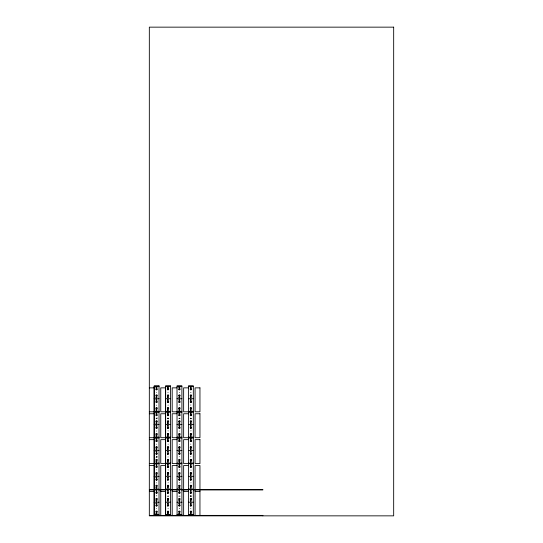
<?xml version="1.0" encoding="UTF-8"?>
<svg xmlns="http://www.w3.org/2000/svg" width="543" height="543" viewBox="0 0 543 543"><rect width="100%" height="100%" fill="white"/><g stroke="black" fill="none" stroke-linecap="round" stroke-linejoin="round"><path stroke-width="0.81" d="M156.465 418.273L156.554 418.348M168.194 405.119L168.018 405.193M168.065 418.415L168.065 418.062M168.201 430.945L168.018 430.823M168.194 444.16L168.106 444.201M168.201 469.987L168.106 469.905M168.194 482.741L168.106 482.781M179.631 418.286L179.4 418.158M168.194 508.615L168.045 508.689M190.702 392.365L190.919 392.487M190.702 405.071L190.824 404.969M191.048 418.334L190.756 418.11M190.702 444.113L190.803 444.201M190.702 456.819L190.858 456.704M190.729 495.956L190.729 495.773M191.027 495.922L191.068 495.861M190.702 508.567L190.824 508.465M156.425 392.277L156.493 392.284M167.896 392.338L168.106 392.284M156.689 431.006L156.547 431.067M168.608 418.402L168.174 418.829L167.488 418.544M179.557 392.426L179.543 392.528M156.472 456.88L156.676 456.663M156.465 495.834L156.737 495.773M156.465 508.54L156.493 508.486M168.608 496.024L168.174 496.451L167.488 496.166M179.333 469.96L179.482 469.871M190.993 470.048L191.021 470.116M190.993 482.754L190.932 482.87M167.889 418.11L167.963 418.158M179.326 404.942L179.482 404.956M156.689 444.174L156.642 444.222M179.984 418.544L178.925 418.544M191.414 418.544L190.729 418.829L190.294 418.402M190.783 430.884L191.021 430.816M179.326 456.69L179.346 456.758M179.984 496.166L178.925 496.166M179.326 508.438L179.57 508.54M191.414 496.166L190.729 496.451L190.294 496.024M179.536 431.033L179.482 431.067M168.106 456.907L168.018 457.002M156.615 405.193L156.493 405.159M156.628 482.87L156.642 482.802M179.455 482.876L179.346 482.754M159.024 386.1L154.212 386.1L154.212 411.804L149.325 411.804M170.461 386.1L165.649 386.1L165.649 411.804L160.762 411.804L160.762 387.858L165.649 387.858M177.079 386.1L181.898 386.1M188.516 386.1L193.328 386.1M149.325 387.858L154.212 387.858M177.079 387.858L172.199 387.858L172.199 411.804L177.079 411.804M188.516 387.858L183.636 387.858L183.636 411.804L188.516 411.804M154.137 398.718L159.024 398.718M165.574 398.718L170.461 398.718M177.011 398.718L181.898 398.718M188.441 398.718L193.328 398.718M154.212 411.343L159.024 411.343M165.649 411.343L170.461 411.343M177.079 411.343L181.898 411.343M188.516 411.343L193.328 411.343M177.011 411.424L181.898 411.424L181.898 386.012L177.011 386.012L177.079 515.388M188.441 411.424L193.328 411.424L193.328 386.012L188.441 386.012L188.516 515.388M177.011 411.886L181.898 411.886L181.898 437.298L177.011 437.298M188.441 411.886L193.328 411.886L193.328 437.298L188.441 437.298M159.024 411.974L154.212 411.974L154.212 437.699L149.325 437.699M170.461 411.974L165.649 411.974L165.649 437.699L160.762 437.699L160.762 413.752L165.649 413.752M177.079 411.974L181.898 411.974M188.516 411.974L193.328 411.974M149.325 413.752L154.212 413.752M177.079 413.752L172.199 413.752L172.199 437.699L177.079 437.699M188.516 413.752L183.636 413.752L183.636 437.699L188.516 437.699M154.137 424.592L159.024 424.592M165.574 424.592L170.461 424.592M177.011 424.592L181.898 424.592M188.441 424.592L193.328 424.592M154.212 437.217L159.024 437.217M165.649 437.217L170.461 437.217M177.079 437.217L181.898 437.217M188.516 437.217L193.328 437.217M177.011 437.76L181.898 437.76L181.898 463.172M188.441 437.76L193.328 437.76L193.328 463.172M159.024 437.848L154.212 437.848L154.212 463.593L149.325 463.593M170.461 437.848L165.649 437.848L165.649 463.593L160.762 463.593L160.762 439.647L165.649 439.647M177.079 437.848L181.898 437.848M188.516 437.848L193.328 437.848M149.325 439.647L154.212 439.647M177.079 439.647L172.199 439.647L172.199 463.593L177.079 463.593M188.516 439.647L183.636 439.647L183.636 463.593L188.516 463.593M154.137 450.466L159.024 450.466M165.574 450.466L170.461 450.466M177.011 450.466L181.898 450.466M188.441 450.466L193.328 450.466M159.024 463.091L154.137 463.172L154.137 437.76L159.024 437.76L159.024 463.172M170.461 463.091L165.574 463.172L165.574 437.76L170.461 437.76L170.461 463.172M177.011 463.172L181.898 463.091M188.441 463.172L193.328 463.091M159.024 463.722L154.137 463.634L154.137 489.046L159.024 489.046L159.024 463.634M170.461 463.722L165.574 463.634L165.574 489.046L170.461 489.046L170.461 463.634M177.011 463.634L181.898 463.722M188.441 463.634L193.328 463.722M149.325 465.548L154.212 465.548M165.649 465.548L160.762 465.548L160.762 489.487M177.079 465.548L172.199 465.548L172.199 489.487M188.516 465.548L183.636 465.548L183.636 489.487M154.137 476.34L159.024 476.34M165.574 476.34L170.461 476.34M177.011 476.34L181.898 476.34M188.441 476.34L193.328 476.34M177.011 489.046L181.898 489.046L181.898 463.634M188.441 489.046L193.328 489.046L193.328 463.634M149.325 489.487L262.853 489.487L262.853 489.956L193.159 489.956M149.325 489.956L154.409 489.956M158.644 489.956L166.267 489.956M170.292 489.956L177.283 489.956M181.518 489.956L188.591 489.976L188.591 491.442L183.636 491.442L183.636 515.388M149.325 491.442L154.212 491.442M160.762 491.442L165.649 491.442M172.199 491.442L177.079 491.442M195.066 491.442L199.953 491.442M154.137 502.214L159.024 502.214M165.574 502.214L170.461 502.214M177.011 502.214L181.898 502.214M188.441 502.214L193.328 502.214M154.212 514.839L159.024 514.839M165.649 514.839L170.461 514.839M177.079 514.839L181.898 514.839M188.516 514.839L193.328 514.839M177.011 514.92L181.898 514.92L181.898 489.508M188.441 514.92L193.328 514.92L193.328 489.508M149.325 515.388L262.853 515.388L262.853 515.85M179.421 444.235L179.394 444.222M156.676 469.831L156.642 469.885M156.146 418.673L157.015 418.673L157.015 417.811M156.146 457.254L157.015 457.254L157.015 456.391M199.953 489.487L199.953 465.548L195.066 465.548L195.066 489.487M199.953 489.976L199.953 515.388M195.066 489.976L195.066 515.388M183.704 489.976L183.704 491.442M172.199 489.976L172.199 515.388M170.461 489.508L170.461 514.92L165.574 514.92L165.574 489.508M165.649 463.722L165.649 489.487M165.649 489.596L165.649 515.388M160.762 489.976L160.762 515.388M159.024 489.508L159.024 514.92L154.137 514.92L154.137 489.508M154.212 463.722L154.212 489.487M154.212 489.596L154.212 515.388M155.99 387.173C156.737 389.507 157.803 385.53 155.99 387.173M156.228 389.093C156.676 390.498 157.314 388.109 156.228 389.093M155.99 397.245C156.737 399.573 157.803 395.596 155.99 397.245M156.228 395.447C156.676 396.852 157.314 394.462 156.228 395.447M155.99 399.879C156.737 402.214 157.803 398.236 155.99 399.879M156.228 401.8C156.676 403.205 157.314 400.815 156.228 401.8M155.99 409.951C156.737 412.28 157.803 408.302 155.99 409.951M156.228 408.153C156.676 409.558 157.314 407.169 156.228 408.153M155.99 413.047C156.737 415.381 157.803 411.404 155.99 413.047M156.228 414.967C156.676 416.372 157.314 413.983 156.228 414.967M155.99 423.119C156.737 425.447 157.803 421.47 155.99 423.119M156.228 421.32C156.676 422.725 157.314 420.336 156.228 421.32M155.99 425.753C156.737 428.088 157.803 424.11 155.99 425.753M156.228 427.674C156.676 429.079 157.314 426.689 156.228 427.674M155.99 435.825C156.737 438.153 157.803 434.176 155.99 435.825M156.228 434.027C156.676 435.432 157.314 433.042 156.228 434.027M155.99 438.92C156.737 441.255 157.803 437.278 155.99 438.92M156.228 440.841C156.676 442.246 157.314 439.857 156.228 440.841M155.99 448.993C156.737 451.321 157.803 447.344 155.99 448.993M156.228 447.194C156.676 448.599 157.314 446.21 156.228 447.194M155.99 451.627C156.737 453.962 157.803 449.984 155.99 451.627M156.228 453.548C156.676 454.953 157.314 452.563 156.228 453.548M155.99 461.699C156.737 464.027 157.803 460.05 155.99 461.699M156.228 459.901C156.676 461.306 157.314 458.916 156.228 459.901M155.99 464.794C156.737 467.129 157.803 463.152 155.99 464.794M156.228 466.715C156.676 468.12 157.314 465.731 156.228 466.715M167.427 387.173C168.174 389.507 169.24 385.53 167.427 387.173M155.99 474.867C156.737 477.195 157.803 473.218 155.99 474.867M156.228 473.068C156.676 474.473 157.314 472.084 156.228 473.068M155.99 477.501C156.737 479.836 157.803 475.858 155.99 477.501M167.665 389.093C168.113 390.498 168.751 388.109 167.665 389.093M156.228 479.421C156.676 480.826 157.314 478.437 156.228 479.421M167.427 397.245C168.174 399.573 169.24 395.596 167.427 397.245M167.665 395.447C168.113 396.852 168.751 394.462 167.665 395.447M167.427 399.879C168.174 402.214 169.24 398.236 167.427 399.879M155.99 487.573C156.737 489.901 157.803 485.924 155.99 487.573M156.228 485.775C156.676 487.18 157.314 484.79 156.228 485.775M167.665 401.8C168.113 403.205 168.751 400.815 167.665 401.8M155.99 490.675C156.737 493.003 157.803 489.026 155.99 490.675M156.228 492.589C156.676 493.994 157.314 491.605 156.228 492.589M167.427 409.951C168.174 412.28 169.24 408.302 167.427 409.951M167.665 408.153C168.113 409.558 168.751 407.169 167.665 408.153M167.427 413.047C168.174 415.381 169.24 411.404 167.427 413.047M155.99 500.741C156.737 503.069 157.803 499.092 155.99 500.741M156.228 498.942C156.676 500.347 157.314 497.958 156.228 498.942M155.99 503.381C156.737 505.709 157.803 501.732 155.99 503.381M167.665 414.967C168.113 416.372 168.751 413.983 167.665 414.967M156.228 505.295C156.676 506.7 157.314 504.311 156.228 505.295M167.427 423.119C168.174 425.447 169.24 421.47 167.427 423.119M167.665 421.32C168.113 422.725 168.751 420.336 167.665 421.32M167.427 425.753C168.174 428.088 169.24 424.11 167.427 425.753M155.99 513.447C156.737 515.775 157.803 511.798 155.99 513.447M156.228 511.649C156.669 513.047 157.321 510.678 156.228 511.649M167.665 427.674C168.113 429.079 168.751 426.689 167.665 427.674M167.427 435.825C168.174 438.153 169.24 434.176 167.427 435.825M167.665 434.027C168.113 435.432 168.751 433.042 167.665 434.027M167.427 438.92C168.174 441.255 169.24 437.278 167.427 438.92M167.665 440.841C168.113 442.246 168.751 439.857 167.665 440.841M167.427 448.993C168.174 451.321 169.24 447.344 167.427 448.993M167.665 447.194C168.113 448.599 168.751 446.21 167.665 447.194M167.427 451.627C168.174 453.962 169.24 449.984 167.427 451.627M167.665 453.548C168.113 454.953 168.751 452.563 167.665 453.548M167.427 461.699C168.174 464.027 169.24 460.05 167.427 461.699M167.665 459.901C168.113 461.306 168.751 458.916 167.665 459.901M167.427 464.794C168.174 467.129 169.24 463.152 167.427 464.794M167.665 466.715C168.113 468.12 168.751 465.731 167.665 466.715M178.864 387.173C179.611 389.507 180.676 385.53 178.864 387.173M167.427 474.867C168.174 477.195 169.24 473.218 167.427 474.867M167.665 473.068C168.113 474.473 168.751 472.084 167.665 473.068M167.427 477.501C168.174 479.836 169.24 475.858 167.427 477.501M179.095 389.093C179.55 390.498 180.188 388.109 179.095 389.093M167.665 479.421C168.113 480.826 168.751 478.437 167.665 479.421M178.864 397.245C179.611 399.573 180.676 395.596 178.864 397.245M179.095 395.447C179.55 396.852 180.188 394.462 179.095 395.447M178.864 399.879C179.611 402.214 180.676 398.236 178.864 399.879M167.427 487.573C168.174 489.901 169.24 485.924 167.427 487.573M167.665 485.775C168.113 487.18 168.751 484.79 167.665 485.775M167.427 490.675C168.174 493.003 169.24 489.026 167.427 490.675M179.095 401.8C179.55 403.205 180.188 400.815 179.095 401.8M167.665 492.589C168.113 493.994 168.751 491.605 167.665 492.589M178.864 409.951C179.611 412.28 180.676 408.302 178.864 409.951M179.095 408.153C179.55 409.558 180.188 407.169 179.095 408.153M178.864 413.047C179.611 415.381 180.676 411.404 178.864 413.047M167.427 500.741C168.174 503.069 169.24 499.092 167.427 500.741M167.665 498.942C168.113 500.347 168.751 497.958 167.665 498.942M167.427 503.381C168.174 505.709 169.24 501.732 167.427 503.381M179.095 414.967C179.55 416.372 180.188 413.983 179.095 414.967M167.665 505.295C168.113 506.7 168.751 504.311 167.665 505.295M178.864 423.119C179.611 425.447 180.676 421.47 178.864 423.119M179.095 421.32C179.55 422.725 180.188 420.336 179.095 421.32M178.864 425.753C179.611 428.088 180.676 424.11 178.864 425.753M167.427 513.447C168.174 515.775 169.24 511.798 167.427 513.447M167.665 511.649C168.099 513.054 168.764 510.664 167.665 511.649M179.095 427.674C179.55 429.079 180.188 426.689 179.095 427.674M178.864 435.825C179.611 438.153 180.676 434.176 178.864 435.825M179.095 434.027C179.55 435.432 180.188 433.042 179.095 434.027M178.864 438.92C179.611 441.255 180.676 437.278 178.864 438.92M179.095 440.841C179.55 442.246 180.188 439.857 179.095 440.841M178.864 448.993C179.611 451.321 180.676 447.344 178.864 448.993M179.095 447.194C179.55 448.599 180.188 446.21 179.095 447.194M178.864 451.627C179.611 453.962 180.676 449.984 178.864 451.627M179.095 453.548C179.55 454.953 180.188 452.563 179.095 453.548M178.864 461.699C179.611 464.027 180.676 460.05 178.864 461.699M179.095 459.901C179.55 461.306 180.188 458.916 179.095 459.901M178.864 464.794C179.611 467.129 180.676 463.152 178.864 464.794M179.095 466.715C179.55 468.12 180.188 465.731 179.095 466.715M190.294 387.173C191.048 389.507 192.113 385.53 190.294 387.173M178.864 474.867C179.611 477.195 180.676 473.218 178.864 474.867M179.095 473.068C179.55 474.473 180.188 472.084 179.095 473.068M178.864 477.501C179.611 479.836 180.676 475.858 178.864 477.501M190.532 389.093C190.98 390.498 191.625 388.109 190.532 389.093M179.095 479.421C179.55 480.826 180.188 478.437 179.095 479.421M190.294 397.245C191.048 399.573 192.113 395.596 190.294 397.245M190.532 395.447C190.98 396.852 191.625 394.462 190.532 395.447M190.294 399.879C191.048 402.214 192.113 398.236 190.294 399.879M178.864 487.573C179.611 489.901 180.676 485.924 178.864 487.573M179.095 485.775C179.55 487.18 180.188 484.79 179.095 485.775M178.864 490.675C179.611 493.003 180.676 489.026 178.864 490.675M190.532 401.8C190.98 403.205 191.625 400.815 190.532 401.8M179.095 492.589C179.55 493.994 180.188 491.605 179.095 492.589M190.294 409.951C191.048 412.28 192.113 408.302 190.294 409.951M190.532 408.153C190.98 409.558 191.625 407.169 190.532 408.153M190.294 413.047C191.048 415.381 192.113 411.404 190.294 413.047M178.864 500.741C179.611 503.069 180.676 499.092 178.864 500.741M179.095 498.942C179.55 500.347 180.188 497.958 179.095 498.942M178.864 503.381C179.611 505.709 180.676 501.732 178.864 503.381M190.532 414.967C190.98 416.372 191.625 413.983 190.532 414.967M179.095 505.295C179.55 506.7 180.188 504.311 179.095 505.295M190.294 423.119C191.048 425.447 192.113 421.47 190.294 423.119M190.532 421.32C190.98 422.725 191.625 420.336 190.532 421.32M190.294 425.753C191.048 428.088 192.113 424.11 190.294 425.753M178.864 513.447C179.611 515.775 180.676 511.798 178.864 513.447M179.095 511.649C179.55 513.054 180.188 510.664 179.095 511.649M190.532 427.674C190.98 429.079 191.625 426.689 190.532 427.674M190.294 435.825C191.048 438.153 192.113 434.176 190.294 435.825M190.532 434.027C190.98 435.432 191.625 433.042 190.532 434.027M190.294 438.92C191.048 441.255 192.113 437.278 190.294 438.92M190.532 440.841C190.98 442.246 191.625 439.857 190.532 440.841M190.294 448.993C191.048 451.321 192.113 447.344 190.294 448.993M190.532 447.194C190.98 448.599 191.625 446.21 190.532 447.194M190.294 451.627C191.048 453.962 192.113 449.984 190.294 451.627M190.532 453.548C190.98 454.953 191.625 452.563 190.532 453.548M190.294 461.699C191.048 464.027 192.113 460.05 190.294 461.699M190.532 459.901C190.98 461.306 191.625 458.916 190.532 459.901M190.294 464.794C191.048 467.129 192.113 463.152 190.294 464.794M190.532 466.715C190.98 468.12 191.625 465.731 190.532 466.715M190.294 474.867C191.048 477.195 192.113 473.218 190.294 474.867M190.532 473.068C190.98 474.473 191.625 472.084 190.532 473.068M190.294 477.501C191.048 479.836 192.113 475.858 190.294 477.501M190.532 479.421C190.98 480.826 191.625 478.437 190.532 479.421M190.294 487.573C191.048 489.901 192.113 485.924 190.294 487.573M190.532 485.775C190.98 487.18 191.625 484.79 190.532 485.775M190.294 490.675C191.048 493.003 192.113 489.026 190.294 490.675M190.532 492.589C190.98 493.994 191.625 491.605 190.532 492.589M190.294 500.741C191.048 503.069 192.113 499.092 190.294 500.741M190.532 498.942C190.98 500.347 191.625 497.958 190.532 498.942M190.294 503.381C191.048 505.709 192.113 501.732 190.294 503.381M190.532 505.295C190.98 506.7 191.625 504.311 190.532 505.295M190.294 513.447C191.048 515.775 192.113 511.798 190.294 513.447M190.532 511.649C190.98 513.054 191.625 510.664 190.532 511.649M393.675 27.15L149.325 27.15L149.325 515.85L393.675 515.85L393.675 27.15M159.024 386.012L154.137 386.012L154.137 411.424L159.024 411.424L159.024 386.012M170.461 386.012L165.574 386.012L165.574 411.424L170.461 411.424L170.461 386.012M199.953 387.858L195.066 387.858L195.066 411.804L199.953 411.804L199.953 387.858M159.024 411.886L154.137 411.886L154.137 437.298L159.024 437.298L159.024 411.886M170.461 411.886L165.574 411.886L165.574 437.298L170.461 437.298L170.461 411.886M199.953 413.752L195.066 413.752L195.066 437.699L199.953 437.699L199.953 413.752M199.953 439.647L195.066 439.647L195.066 463.593L199.953 463.593L199.953 439.647M179.115 389.779A0.679 0.679 0 0 0 180.133 389.188A0.679 0.679 0 0 0 179.115 388.605A0.679 0.679 0 0 0 179.115 389.779M179.115 396.132A0.679 0.679 0 0 0 180.133 395.542A0.679 0.679 0 0 0 179.115 394.958A0.679 0.679 0 0 0 179.115 396.132M179.115 402.485A0.679 0.679 0 0 0 180.133 401.895A0.679 0.679 0 0 0 179.115 401.311A0.679 0.679 0 0 0 179.115 402.485M178.973 408.73A0.679 0.679 0 0 0 180.106 408.424A0.679 0.679 0 0 0 179.278 407.596A0.679 0.679 0 0 0 178.973 408.73M179.115 441.527A0.679 0.679 0 0 0 180.133 440.936A0.679 0.679 0 0 0 179.115 440.353A0.679 0.679 0 0 0 179.115 441.527M179.115 447.88A0.679 0.679 0 0 0 180.133 447.289A0.679 0.679 0 0 0 179.115 446.706A0.679 0.679 0 0 0 179.115 447.88M179.115 454.233A0.679 0.679 0 0 0 180.133 453.643A0.679 0.679 0 0 0 179.115 453.059A0.679 0.679 0 0 0 179.115 454.233M179.115 460.586A0.679 0.679 0 0 0 180.133 459.996A0.679 0.679 0 0 0 179.115 459.412A0.679 0.679 0 0 0 179.115 460.586M179.115 415.653A0.679 0.679 0 0 0 180.133 415.062A0.679 0.679 0 0 0 179.115 414.479A0.679 0.679 0 0 0 179.115 415.653M179.115 422.006A0.679 0.679 0 0 0 180.133 421.416A0.679 0.679 0 0 0 179.115 420.832A0.679 0.679 0 0 0 179.115 422.006M179.115 428.359A0.679 0.679 0 0 0 180.133 427.769A0.679 0.679 0 0 0 179.115 427.185A0.679 0.679 0 0 0 179.115 428.359M179.115 434.712A0.679 0.679 0 0 0 180.133 434.122A0.679 0.679 0 0 0 179.115 433.538A0.679 0.679 0 0 0 179.115 434.712M179.115 467.401A0.679 0.679 0 0 0 180.133 466.81A0.679 0.679 0 0 0 179.115 466.227A0.679 0.679 0 0 0 179.115 467.401M179.115 473.754A0.679 0.679 0 0 0 180.133 473.163A0.679 0.679 0 0 0 179.115 472.58A0.679 0.679 0 0 0 179.115 473.754M179.115 480.107A0.679 0.679 0 0 0 180.133 479.517A0.679 0.679 0 0 0 179.115 478.933A0.679 0.679 0 0 0 179.115 480.107M179.115 486.46A0.679 0.679 0 0 0 180.133 485.87A0.679 0.679 0 0 0 179.115 485.286A0.679 0.679 0 0 0 179.115 486.46M179.115 493.275A0.679 0.679 0 0 0 180.133 492.684A0.679 0.679 0 0 0 179.115 492.101A0.679 0.679 0 0 0 179.115 493.275M179.115 499.628A0.679 0.679 0 0 0 180.133 499.037A0.679 0.679 0 0 0 179.115 498.454A0.679 0.679 0 0 0 179.115 499.628M179.115 505.981A0.679 0.679 0 0 0 180.133 505.39A0.679 0.679 0 0 0 179.115 504.807A0.679 0.679 0 0 0 179.115 505.981M179.115 512.334A0.679 0.679 0 0 0 180.133 511.744A0.679 0.679 0 0 0 179.115 511.16A0.679 0.679 0 0 0 179.115 512.334M167.678 389.779A0.679 0.679 0 0 0 168.697 389.188A0.679 0.679 0 0 0 167.678 388.605A0.679 0.679 0 0 0 167.678 389.779M167.678 396.132A0.679 0.679 0 0 0 168.697 395.542A0.679 0.679 0 0 0 167.678 394.958A0.679 0.679 0 0 0 167.678 396.132M167.678 402.485A0.679 0.679 0 0 0 168.697 401.895A0.679 0.679 0 0 0 167.678 401.311A0.679 0.679 0 0 0 167.678 402.485M167.678 408.838A0.679 0.679 0 0 0 168.697 408.248A0.679 0.679 0 0 0 167.678 407.664A0.679 0.679 0 0 0 167.678 408.838M167.678 441.527A0.679 0.679 0 0 0 168.697 440.936A0.679 0.679 0 0 0 167.678 440.353A0.679 0.679 0 0 0 167.678 441.527M167.678 447.88A0.679 0.679 0 0 0 168.697 447.289A0.679 0.679 0 0 0 167.678 446.706A0.679 0.679 0 0 0 167.678 447.88M167.678 454.233A0.679 0.679 0 0 0 168.697 453.643A0.679 0.679 0 0 0 167.678 453.059A0.679 0.679 0 0 0 167.678 454.233M167.678 460.586A0.679 0.679 0 0 0 168.697 459.996A0.679 0.679 0 0 0 167.678 459.412A0.679 0.679 0 0 0 167.678 460.586M167.678 415.653A0.679 0.679 0 0 0 168.697 415.062A0.679 0.679 0 0 0 167.678 414.479A0.679 0.679 0 0 0 167.678 415.653M167.678 422.006A0.679 0.679 0 0 0 168.697 421.416A0.679 0.679 0 0 0 167.678 420.832A0.679 0.679 0 0 0 167.678 422.006M167.678 428.359A0.679 0.679 0 0 0 168.697 427.769A0.679 0.679 0 0 0 167.678 427.185A0.679 0.679 0 0 0 167.678 428.359M167.678 434.712A0.679 0.679 0 0 0 168.697 434.122A0.679 0.679 0 0 0 167.678 433.538A0.679 0.679 0 0 0 167.678 434.712M167.678 467.401A0.679 0.679 0 0 0 168.697 466.81A0.679 0.679 0 0 0 167.678 466.227A0.679 0.679 0 0 0 167.678 467.401M167.678 473.754A0.679 0.679 0 0 0 168.697 473.163A0.679 0.679 0 0 0 167.678 472.58A0.679 0.679 0 0 0 167.678 473.754M167.678 480.107A0.679 0.679 0 0 0 168.697 479.517A0.679 0.679 0 0 0 167.678 478.933A0.679 0.679 0 0 0 167.678 480.107M167.678 486.46A0.679 0.679 0 0 0 168.697 485.87A0.679 0.679 0 0 0 167.678 485.286A0.679 0.679 0 0 0 167.678 486.46M167.678 493.275A0.679 0.679 0 0 0 168.697 492.684A0.679 0.679 0 0 0 167.678 492.101A0.679 0.679 0 0 0 167.678 493.275M167.678 499.628A0.679 0.679 0 0 0 168.697 499.037A0.679 0.679 0 0 0 167.678 498.454A0.679 0.679 0 0 0 167.678 499.628M167.678 505.981A0.679 0.679 0 0 0 168.697 505.39A0.679 0.679 0 0 0 167.678 504.807A0.679 0.679 0 0 0 167.678 505.981M167.678 512.334A0.679 0.679 0 0 0 168.697 511.744A0.679 0.679 0 0 0 167.678 511.16A0.679 0.679 0 0 0 167.678 512.334M156.241 389.779A0.679 0.679 0 0 0 157.26 389.188A0.679 0.679 0 0 0 156.241 388.605A0.679 0.679 0 0 0 156.241 389.779M156.241 396.132A0.679 0.679 0 0 0 157.26 395.542A0.679 0.679 0 0 0 156.241 394.958A0.679 0.679 0 0 0 156.241 396.132M156.241 402.485A0.679 0.679 0 0 0 157.26 401.895A0.679 0.679 0 0 0 156.241 401.311A0.679 0.679 0 0 0 156.241 402.485M156.241 408.838A0.679 0.679 0 0 0 157.26 408.248A0.679 0.679 0 0 0 156.241 407.664A0.679 0.679 0 0 0 156.241 408.838M156.241 441.527A0.679 0.679 0 0 0 157.26 440.936A0.679 0.679 0 0 0 156.241 440.353A0.679 0.679 0 0 0 156.241 441.527M156.241 447.88A0.679 0.679 0 0 0 157.26 447.289A0.679 0.679 0 0 0 156.241 446.706A0.679 0.679 0 0 0 156.241 447.88M156.241 454.233A0.679 0.679 0 0 0 157.26 453.643A0.679 0.679 0 0 0 156.241 453.059A0.679 0.679 0 0 0 156.241 454.233M156.241 460.586A0.679 0.679 0 0 0 157.26 459.996A0.679 0.679 0 0 0 156.241 459.412A0.679 0.679 0 0 0 156.241 460.586M156.241 415.653A0.679 0.679 0 0 0 157.26 415.062A0.679 0.679 0 0 0 156.241 414.479A0.679 0.679 0 0 0 156.241 415.653M156.241 422.006A0.679 0.679 0 0 0 157.26 421.416A0.679 0.679 0 0 0 156.241 420.832A0.679 0.679 0 0 0 156.241 422.006M156.241 428.359A0.679 0.679 0 0 0 157.26 427.769A0.679 0.679 0 0 0 156.241 427.185A0.679 0.679 0 0 0 156.241 428.359M156.241 434.712A0.679 0.679 0 0 0 157.26 434.122A0.679 0.679 0 0 0 156.241 433.538A0.679 0.679 0 0 0 156.241 434.712M156.241 467.401A0.679 0.679 0 0 0 157.26 466.81A0.679 0.679 0 0 0 156.241 466.227A0.679 0.679 0 0 0 156.241 467.401M156.241 473.754A0.679 0.679 0 0 0 157.26 473.163A0.679 0.679 0 0 0 156.241 472.58A0.679 0.679 0 0 0 156.241 473.754M156.241 480.107A0.679 0.679 0 0 0 157.26 479.517A0.679 0.679 0 0 0 156.241 478.933A0.679 0.679 0 0 0 156.241 480.107M156.241 486.46A0.679 0.679 0 0 0 157.26 485.87A0.679 0.679 0 0 0 156.241 485.286A0.679 0.679 0 0 0 156.241 486.46M156.241 493.275A0.679 0.679 0 0 0 157.26 492.684A0.679 0.679 0 0 0 156.241 492.101A0.679 0.679 0 0 0 156.241 493.275M156.241 499.628A0.679 0.679 0 0 0 157.26 499.037A0.679 0.679 0 0 0 156.241 498.454A0.679 0.679 0 0 0 156.241 499.628M156.241 505.981A0.679 0.679 0 0 0 157.26 505.39A0.679 0.679 0 0 0 156.241 504.807A0.679 0.679 0 0 0 156.241 505.981M156.241 512.334A0.679 0.679 0 0 0 157.26 511.744A0.679 0.679 0 0 0 156.241 511.16A0.679 0.679 0 0 0 156.241 512.334M190.545 389.779A0.679 0.679 0 0 0 191.57 389.188A0.679 0.679 0 0 0 190.545 388.605A0.679 0.679 0 0 0 190.545 389.779M190.545 396.132A0.679 0.679 0 0 0 191.57 395.542A0.679 0.679 0 0 0 190.545 394.958A0.679 0.679 0 0 0 190.545 396.132M190.545 402.485A0.679 0.679 0 0 0 191.57 401.895A0.679 0.679 0 0 0 190.545 401.311A0.679 0.679 0 0 0 190.545 402.485M190.41 408.73A0.679 0.679 0 0 0 191.543 408.424A0.679 0.679 0 0 0 190.715 407.596A0.679 0.679 0 0 0 190.41 408.73M190.545 441.527A0.679 0.679 0 0 0 191.57 440.936A0.679 0.679 0 0 0 190.545 440.353A0.679 0.679 0 0 0 190.545 441.527M190.545 447.88A0.679 0.679 0 0 0 191.57 447.289A0.679 0.679 0 0 0 190.545 446.706A0.679 0.679 0 0 0 190.545 447.88M190.545 454.233A0.679 0.679 0 0 0 191.57 453.643A0.679 0.679 0 0 0 190.545 453.059A0.679 0.679 0 0 0 190.545 454.233M190.545 460.586A0.679 0.679 0 0 0 191.57 459.996A0.679 0.679 0 0 0 190.545 459.412A0.679 0.679 0 0 0 190.545 460.586M190.545 415.653A0.679 0.679 0 0 0 191.57 415.062A0.679 0.679 0 0 0 190.545 414.479A0.679 0.679 0 0 0 190.545 415.653M190.545 422.006A0.679 0.679 0 0 0 191.57 421.416A0.679 0.679 0 0 0 190.545 420.832A0.679 0.679 0 0 0 190.545 422.006M190.545 428.359A0.679 0.679 0 0 0 191.57 427.769A0.679 0.679 0 0 0 190.545 427.185A0.679 0.679 0 0 0 190.545 428.359M190.545 434.712A0.679 0.679 0 0 0 191.57 434.122A0.679 0.679 0 0 0 190.545 433.538A0.679 0.679 0 0 0 190.545 434.712M190.545 467.401A0.679 0.679 0 0 0 191.57 466.81A0.679 0.679 0 0 0 190.545 466.227A0.679 0.679 0 0 0 190.545 467.401M190.545 473.754A0.679 0.679 0 0 0 191.57 473.163A0.679 0.679 0 0 0 190.545 472.58A0.679 0.679 0 0 0 190.545 473.754M190.545 480.107A0.679 0.679 0 0 0 191.57 479.517A0.679 0.679 0 0 0 190.545 478.933A0.679 0.679 0 0 0 190.545 480.107M190.545 486.46A0.679 0.679 0 0 0 191.57 485.87A0.679 0.679 0 0 0 190.545 485.286A0.679 0.679 0 0 0 190.545 486.46M190.545 493.275A0.679 0.679 0 0 0 191.57 492.684A0.679 0.679 0 0 0 190.545 492.101A0.679 0.679 0 0 0 190.545 493.275M190.545 499.628A0.679 0.679 0 0 0 191.57 499.037A0.679 0.679 0 0 0 190.545 498.454A0.679 0.679 0 0 0 190.545 499.628M190.545 505.981A0.679 0.679 0 0 0 191.57 505.39A0.679 0.679 0 0 0 190.545 504.807A0.679 0.679 0 0 0 190.545 505.981M190.545 512.334A0.679 0.679 0 0 0 191.57 511.744A0.679 0.679 0 0 0 190.545 511.16A0.679 0.679 0 0 0 190.545 512.334"/></g></svg>
